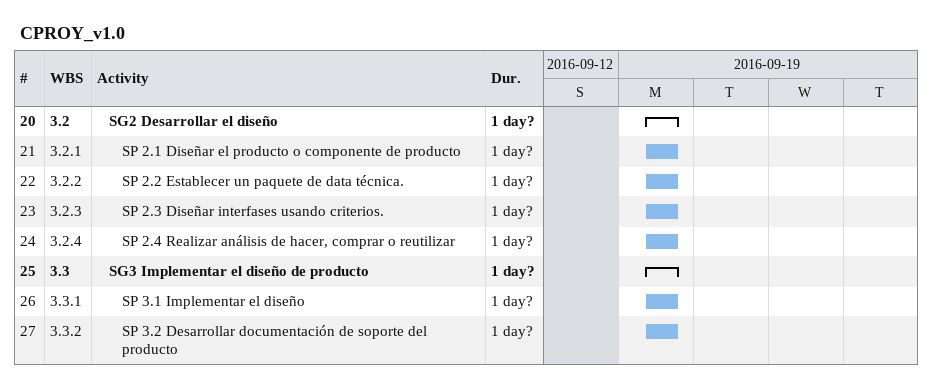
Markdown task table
CPROY_v1.0

| ID | WBS | Task | Duration | Start | Finish |
|---|---|---|---|---|---|
| 20 | 3.2 | **SG2 Desarrollar el diseño** | 1d? | 2016-09-19 | 2016-09-19 |
| 21 | 3.2.1 | SP 2.1 Diseñar el producto o componente de producto | 1d? | 2016-09-19 | 2016-09-19 |
| 22 | 3.2.2 | SP 2.2 Establecer un paquete de data técnica. | 1d? | 2016-09-19 | 2016-09-19 |
| 23 | 3.2.3 | SP 2.3 Diseñar interfases usando criterios. | 1d? | 2016-09-19 | 2016-09-19 |
| 24 | 3.2.4 | SP 2.4 Realizar análisis de hacer, comprar o reutilizar | 1d? | 2016-09-19 | 2016-09-19 |
| 25 | 3.3 | **SG3 Implementar el diseño de producto** | 1d? | 2016-09-19 | 2016-09-19 |
| 26 | 3.3.1 | SP 3.1 Implementar el diseño | 1d? | 2016-09-19 | 2016-09-19 |
| 27 | 3.3.2 | SP 3.2 Desarrollar documentación de soporte del producto | 1d? | 2016-09-19 | 2016-09-19 |
